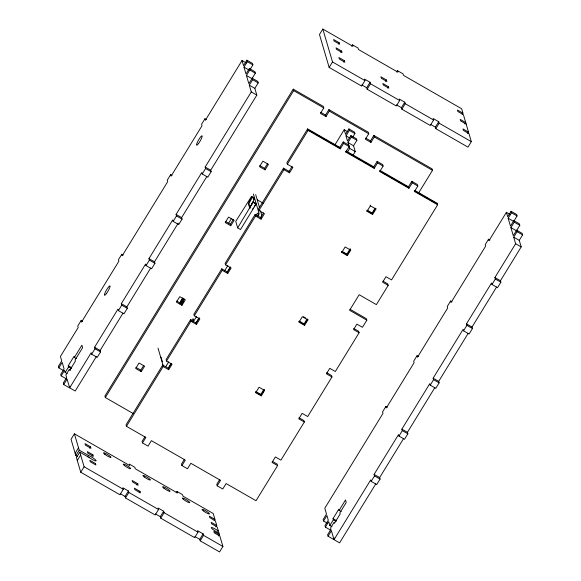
<?xml version="1.0" encoding="UTF-8"?>
<svg xmlns="http://www.w3.org/2000/svg" width="581" height="581" viewBox="0 0 581 581"><rect width="100%" height="100%" fill="white"/><g stroke="black" fill="none" stroke-linecap="round" stroke-linejoin="round"><path stroke-width="0.87" d="M82.473 321.395L81.086 320.596L77.731 326.064L78.166 327.553L60.424 356.465L61.739 360.91L58.383 366.379L58.819 367.867L63.678 370.656M123.179 255.059L121.792 254.26L118.437 259.729L118.873 261.218L81.522 322.085L81.086 320.596M172.02 175.477L170.632 174.678L167.27 180.146L167.713 181.635L122.228 255.749L121.792 254.26M206.32 119.577L204.933 118.785L201.578 124.254L202.014 125.743L171.068 176.166L170.632 174.678M246.199 62.915L242.037 60.518L205.369 120.267L204.933 118.785M249.961 69.662L252.895 64.876L252.459 63.387L246.903 60.199L243.548 65.668L242.037 60.518M58.819 367.867L62.174 362.399L64.092 368.913L60.736 374.382L61.172 375.863L66.728 379.052M249.351 68.514L249.794 70.003L246.431 75.472L251.987 78.66L255.342 73.191L254.906 71.703L249.351 68.514L245.995 73.983L243.991 67.156L247.346 61.688L246.903 60.199M61.172 375.863L64.527 370.395L65.145 372.486L67.222 373.685M71.376 368.448L68.602 366.858L68.267 365.732L74.034 356.335L74.368 357.453L76.452 358.651M65.145 372.486L68.602 366.858M74.368 357.453L81.885 345.208L82.611 347.692L75.094 359.937L75.428 361.055L69.662 370.46L69.328 369.334L65.871 374.97L66.648 377.599L63.293 383.068L63.728 384.557L69.284 387.745L70.119 386.38M63.728 384.557L67.084 379.088L69.662 387.839L75.21 391.028L96.301 356.669M69.662 387.839L91.21 352.718L91.653 354.207L97.201 357.395L100.557 351.926L95.008 348.738L94.572 347.249L117.958 309.136L118.401 310.624L123.949 313.813L127.304 308.344L121.756 305.156L121.313 303.667L145.591 264.101L146.034 265.59L151.583 268.778L154.945 263.309L149.39 260.121L148.954 258.632L172.724 219.894L173.16 221.383L178.716 224.571L182.071 219.102L176.515 215.914L176.079 214.425L201.81 172.492L202.246 173.98L207.802 177.169L211.157 171.7L210.721 170.211L256.824 95.088L254.841 88.363L258.196 82.894L257.761 81.405L252.205 78.217L248.85 83.686L246.431 75.472M256.824 95.088L251.268 91.9L249.293 85.175L252.648 79.706L252.205 78.217M211.157 171.7L205.601 168.512L205.166 167.023L251.268 91.9M91.653 354.207L95.008 348.738M118.401 310.624L121.756 305.156M146.034 265.59L149.39 260.121M173.16 221.383L176.515 215.914M202.246 173.98L205.601 168.512M100.557 351.926L100.121 350.437L123.041 313.086M127.304 308.344L126.869 306.855L150.682 268.052M154.945 263.309L154.502 261.82L178.273 223.082M182.071 219.102L181.628 217.614L206.894 176.442M176.166 492.855L177.009 491.49L177.445 492.978L135.271 468.765L134.836 467.277L129.287 464.088L129.723 465.577L74.404 433.818L71.049 439.287L75.813 455.584L77.389 456.484M351.665 46.219L352.507 44.853L352.943 46.342L322.825 29.05L319.47 34.519L329.151 67.425L361.593 86.046L364.948 80.577L364.512 79.096L370.061 82.284L370.496 83.766L399.663 100.513L396.307 105.982L367.141 89.234L366.705 87.753L361.847 84.957M325.977 116.578L325.534 115.089L328.897 109.62L329.333 111.109L325.977 116.578L320.421 113.389L323.777 107.921L323.341 106.432L293.231 89.147L104.9 396.046L105.335 397.535L133.383 413.643M105.335 397.535L293.674 90.636L293.231 89.147M75.16 453.26L78.515 447.791M74.404 433.818L79.205 450.13L75.813 455.584M89.046 457.436L79.75 452.105L76.438 457.603L80.744 472.244L119.926 494.743L123.288 489.275L122.845 487.786L128.401 490.974L128.837 492.463L158.548 509.515L155.185 514.984L125.481 497.932L125.046 496.443L120.187 493.654M77.288 460.486L80.643 455.017L79.793 452.134M89.699 448.183L90.534 446.818L84.986 443.63L85.422 445.119L90.97 448.307L90.534 446.818M338.324 44.069L339.159 42.703L333.603 39.515L334.046 41.004L339.594 44.192L339.159 42.703M179.471 303.238L182.783 297.85M228.653 223.104L231.492 218.478M87.586 456.804L88.465 455.453L88.9 455.635A5.418 0.879 31.5 0 1 96.156 460.697A5.418 0.879 31.5 0 1 89.532 457.784L89.002 457.407M141.241 371.658L135.685 368.47L139.041 363.002L144.596 366.19L141.241 371.658L140.805 370.177L143.739 365.391M181.947 305.323L176.392 302.135L179.754 296.666L185.303 299.854L181.947 305.323L181.512 303.841L184.446 299.055M230.788 225.74L225.232 222.552L228.587 217.083L234.143 220.272L230.788 225.74L230.345 224.259L233.286 219.473M265.089 169.848L259.533 166.66L262.888 161.191L268.444 164.379L265.089 169.848L264.645 168.359L267.587 163.573M329.151 67.425L332.514 61.956L322.825 29.05M80.744 472.244L84.107 466.775L80.643 455.017M92.052 456.187L92.887 454.814L87.339 451.626L87.775 453.115L93.33 456.303L92.887 454.814M251.558 196.356L235.748 221.383L237.665 227.89L240.498 229.517L256.156 203.996L253.207 201.97L249.627 207.809L248.377 203.568A8.119 1.416 -60.1 0 1 250.2 199.879L251.805 197.213L251.558 196.356L254.391 197.983L254.638 198.84L253.033 201.505A8.119 1.416 -60.1 0 0 251.21 205.195M340.764 52.384L341.606 51.019L336.05 47.831L336.493 49.32L342.042 52.508L341.606 51.019M253.454 199.501L254.391 197.983M237.665 227.89L253.207 201.97M252.459 209.436L253.352 207.976M254.253 206.516L255.589 204.33M343.625 62.087L344.46 60.722L338.912 57.534L339.348 59.022L344.896 62.211L344.46 60.722M339.82 147.378L343.175 141.909L343.618 143.398L340.263 148.867L339.82 147.378L307.639 128.902L286.891 162.702L287.326 164.183L292.882 167.372L289.527 172.84L289.091 171.359L283.535 168.17L258.465 209.037L258.901 210.518L264.449 213.706L261.094 219.175L260.658 217.693L255.103 214.505L225.123 263.36L225.566 264.842L231.115 268.03L227.759 273.498L227.324 272.017L221.768 268.829L193.865 314.299L194.301 315.781L199.857 318.969L196.501 324.438L196.058 322.956L190.51 319.768L166.079 359.581L166.515 361.07L172.07 364.258L168.708 369.727L168.272 368.238L162.724 365.05L126.026 424.842L126.469 426.331L145.846 437.457L142.49 442.925L148.046 446.114L151.401 440.645L185.295 460.101L181.94 465.577L187.489 468.765L190.851 463.289L220.555 480.349L217.2 485.818L222.755 489.006L226.111 483.537L256.032 500.72L277.587 465.599L277.152 464.11L272.293 461.321M126.469 426.331L163.159 366.538L162.724 365.05M166.515 361.07L190.946 321.249L190.51 319.768M194.301 315.781L222.203 270.31L221.768 268.829M225.566 264.842L255.546 215.987L255.103 214.505M258.901 210.518L283.971 169.652L283.535 168.17M287.326 164.183L308.075 130.384L307.639 128.902M165.897 366.466L168.737 361.84M193.32 321.772L196.632 316.376M224.535 270.913L227.846 265.524M168.272 368.238L171.213 363.452M196.058 322.956L199 318.17M227.324 272.017L230.258 267.231M260.658 217.693L263.592 212.907M289.091 171.359L292.025 166.573M168.49 367.955L171.33 363.328M195.913 323.261L199.225 317.865M227.127 272.402L230.432 267.006M144.989 436.651L142.054 441.437L142.49 442.925M366.705 87.753L370.061 82.284M367.141 89.234L370.496 83.766M334.714 145.177L344.199 129.723L347.67 131.713M352.82 137.007L354.918 133.586L354.483 132.098L348.927 128.909L345.572 134.378L344.199 129.723M352.885 155.461L355.252 151.597L353.531 145.751L356.887 140.282L356.451 138.794L350.895 135.605L347.54 141.074L346.007 135.867L349.363 130.398L348.927 128.909M125.046 496.443L128.401 490.974M125.481 497.932L128.837 492.463M136.869 485.055L137.704 483.682L132.156 480.494L132.591 481.983L138.147 485.171L137.704 483.682M355.252 151.597L349.697 148.409L347.975 142.563L351.331 137.094L350.895 135.605M385.617 81.362L386.452 79.996L380.904 76.808L381.339 78.297L386.895 81.485L386.452 79.996M374.2 168.352L373.765 166.863L377.12 161.395L377.556 162.883L374.2 168.352L345.811 152.055L349.166 146.586L348.731 145.097L343.175 141.909M347.329 152.273L349.697 148.409M396.641 72.044L397.477 70.671L403.032 73.86L403.468 75.348L461.648 108.756L462.963 113.201L462.127 114.566M139.128 492.739L139.97 491.373L134.414 488.185L134.857 489.674L140.406 492.862L139.97 491.373M387.585 88.051L388.42 86.685L382.872 83.497L383.307 84.986L388.863 88.174L388.42 86.685M328.897 109.62L368.31 132.25L368.753 133.739L365.398 139.208L370.947 142.396L374.302 136.927L373.866 135.438L370.511 140.907L370.947 142.396M184.438 459.302L181.504 464.088L181.94 465.577M430.506 124.385L435.365 127.174L435.801 128.662L467.974 147.131L471.329 141.662L439.156 123.187L438.72 121.705L433.172 118.517L433.608 119.998L430.252 125.474L401.863 109.17L401.42 107.681L404.783 102.212L399.227 99.024L399.663 100.513M401.863 109.17L405.218 103.701L404.783 102.212M194.889 536.546L199.748 539.335L200.191 540.824L219.567 551.95L222.922 546.481L203.546 535.355L203.103 533.866L197.555 530.678L197.99 532.167L194.635 537.636L160.741 518.172L160.305 516.683L163.66 511.215L158.105 508.026L158.548 509.515M160.741 518.172L164.096 512.703L163.66 511.215M377.12 161.395L382.676 164.583L383.111 166.072L379.756 171.54L408.922 188.288L412.278 182.819L411.835 181.33L408.479 186.799L408.922 188.288M255.705 392.698L259.061 387.229L264.616 390.417L261.261 395.886L255.705 392.698L255.487 391.964L261.043 395.153L264.399 389.684L264.616 390.417M341.788 252.423L345.15 246.954L350.699 250.142L347.344 255.611L341.788 252.423L341.57 251.682L347.126 254.87L350.481 249.402L350.699 250.142M367.032 211.295L366.814 210.554L372.363 213.743L375.718 208.274L375.936 209.015L372.581 214.483L367.032 211.295L370.387 205.827L370.17 205.086M261.261 395.886L260.825 394.397L263.759 389.619M298.772 321.431L304.328 324.619L307.683 319.151L307.901 319.884L304.546 325.353L304.103 323.871L307.044 319.085M347.344 255.611L346.908 254.122L350.263 248.653M372.581 214.483L372.145 212.995L375.079 208.209M435.365 127.174L438.72 121.705M219.698 479.543L216.764 484.329L217.2 485.818M435.801 128.662L439.156 123.187M199.748 539.335L203.103 533.866M277.587 465.599L272.031 462.411L275.387 456.942L280.943 460.13L304.335 422.017L298.779 418.828L302.135 413.36L307.69 416.548L331.969 376.982L326.413 373.794L329.768 368.325L335.324 371.513L359.094 332.775L353.546 329.587L356.901 324.118L362.45 327.306L366.829 320.175L349.609 310.283L359.16 294.734L376.372 304.618L388.181 285.373L382.632 282.184L385.987 276.716L391.543 279.904L437.646 204.781L414.471 191.476L417.826 186.007L417.39 184.518L411.835 181.33M200.191 540.824L203.546 535.355M214.113 520.743L214.948 519.378L213.227 513.524L183 496.167L182.557 494.678L177.009 491.49M418.305 193.458L432.496 170.335L432.053 168.853L373.866 135.438M215.914 526.873L216.749 525.507L215.384 520.866L209.835 517.678L209.392 516.189L214.948 519.378M464.887 123.942L465.722 122.576L460.174 119.388L460.61 120.877L466.165 124.065M217.541 532.407L218.383 531.041L217.192 526.996L211.637 523.808L211.201 522.319L216.749 525.507M218.587 535.958L219.422 534.585L218.964 533.024M467.698 133.485L468.533 132.119L463.406 114.689L457.85 111.501L457.414 110.012L462.963 113.201M387.309 407.223L385.922 406.424L382.567 411.893L383.002 413.382L324.786 508.244L326.5 514.054L323.145 519.523L323.581 521.012L327.052 523.002M418.414 356.538L417.027 355.739L413.672 361.215L414.108 362.697L386.358 407.913L385.922 406.424M451.996 301.815L450.609 301.016L447.247 306.492L447.69 307.974L417.463 357.228L417.027 355.739M489.914 240.026L488.527 239.227L485.171 244.703L485.607 246.184L451.045 302.505L450.609 301.016M509.871 214.302L506.4 212.305L488.962 240.716L488.527 239.227M514.112 220.744L517.054 215.958L516.611 214.469L511.062 211.281L507.707 216.749L506.4 212.305M513.822 220.649L514.258 222.138L510.902 227.607L516.451 230.795L519.813 225.326L519.37 223.838L513.822 220.649L510.467 226.118L508.143 218.238L511.498 212.769L511.062 211.281M323.581 521.012L326.936 515.543L328.301 520.177L324.946 525.652L325.382 527.134L330.938 530.322M325.382 527.134L328.737 521.665L329.855 525.464L331.94 526.662M336.13 521.36L333.356 519.763L333.022 518.644L338.796 509.247L339.122 510.365L341.207 511.563M329.855 525.464L333.356 519.763M339.122 510.365L345.521 499.943L346.247 502.42L339.856 512.849L340.183 513.967L334.416 523.372L334.082 522.246L330.589 527.947L330.974 529.262L327.619 534.731L328.054 536.219L333.61 539.408L334.445 538.042M328.054 536.219L331.41 530.751L334.039 539.669L339.587 542.857L375.813 483.835M334.039 539.669L370.729 479.877L371.165 481.366L376.72 484.554L380.076 479.085L374.52 475.897L374.084 474.408L398.515 434.595L398.958 436.084L404.507 439.272L407.862 433.804L402.313 430.615L401.87 429.127L429.78 383.656L430.216 385.145L435.765 388.333L439.127 382.864L433.571 379.676L433.135 378.187L463.115 329.333L463.551 330.821L469.107 334.01L472.462 328.534L466.906 325.345L466.47 323.864L491.548 282.998L491.984 284.487L497.539 287.675L500.895 282.206L500.452 280.717L521.201 246.918L519.261 240.345L522.617 234.877L522.181 233.388L516.632 230.199L513.27 235.668L510.902 227.607M521.201 246.918L515.645 243.73L513.713 237.157L517.068 231.688L516.632 230.199M500.895 282.206L495.339 279.018L494.903 277.529L515.645 243.73M371.165 481.366L374.52 475.897M398.958 436.084L402.313 430.615M430.216 385.145L433.571 379.676M463.551 330.821L466.906 325.345M491.984 284.487L495.339 279.018M380.076 479.085L379.64 477.597L403.599 438.546M407.862 433.804L407.426 432.315L434.857 387.614M439.127 382.864L438.684 381.376L468.199 333.283M472.462 328.534L472.026 327.052L496.624 286.956M219.001 533.038L218.529 532.835A5.418 0.879 31.5 0 1 211.266 527.78A5.418 0.879 31.5 0 1 217.897 530.693L218.383 531.041M307.879 129.701L340.067 148.148M352.507 44.853L358.056 48.041L358.499 49.53L397.912 72.16L397.477 70.671M468.533 132.119L462.984 128.931L463.42 130.42L468.969 133.608L471.329 141.662M332.514 61.956L364.948 80.577M405.218 103.701L433.608 119.998M396.562 104.892L401.42 107.681M511.498 212.769L517.054 215.958M247.346 61.688L252.895 64.876M293.674 90.636L323.777 107.921M329.333 111.109L368.753 133.739M374.302 136.927L432.496 170.335M508.143 218.238L513.698 221.426M249.794 70.003L255.342 73.191M514.258 222.138L519.813 225.326M243.991 67.156L248.85 69.945M320.676 112.3L325.534 115.089M365.652 138.118L370.511 140.907M349.363 130.398L354.918 133.586M252.648 79.706L258.196 82.894M517.068 231.688L522.617 234.877M351.331 137.094L356.887 140.282M346.007 135.867L349.479 137.864M249.293 85.175L254.841 88.363M513.713 237.157L519.261 240.345M347.975 142.563L353.531 145.751M343.618 143.398L349.166 146.586M377.556 162.883L383.111 166.072M412.278 182.819L417.826 186.007M346.138 151.009L373.765 166.863M380.083 170.494L408.479 186.799M414.805 190.43L437.202 203.292L437.646 204.781M374.011 167.633L345.622 151.336L345.811 152.055M379.567 170.821L408.726 187.569M437.435 204.084L414.282 190.757L414.471 191.476M308.075 130.384L340.263 148.867M370.387 205.827L375.936 209.015M494.903 277.529L500.452 280.717M367.286 210.206L372.145 212.995M283.971 169.652L289.527 172.84M259.787 165.57L264.645 168.359M205.166 167.023L210.721 170.211M257.318 199.849L263.106 203.168M254.551 198.528L252.27 197.22L250.752 200.198A8.119 1.416 -60.1 0 0 248.937 203.887L250.186 208.129M251.805 197.213L254.638 198.84M342.049 251.333L346.908 254.122M466.47 323.864L472.026 327.052M256.098 203.8L253.766 202.29M253.323 202.37L256.156 203.996M382.886 281.095L387.745 283.884L388.181 285.373M255.546 215.987L261.094 219.175M225.486 221.463L230.345 224.259M349.958 309.245L366.393 318.686L366.829 320.175M176.079 214.425L181.628 217.614M353.8 328.497L358.659 331.286L359.094 332.775M433.135 378.187L438.684 381.376M303.514 316.754L305.599 317.952M222.203 270.31L227.759 273.498M307.901 319.884L302.345 316.696L298.99 322.164L304.546 325.353M299.244 321.075L304.103 323.871M148.954 258.632L154.502 261.82M326.675 372.704L331.533 375.493L331.969 376.982M401.87 429.127L407.426 432.315M176.653 301.045L181.512 303.841M190.946 321.249L196.501 324.438M121.313 303.667L126.869 306.855M255.967 391.609L260.825 394.397M299.033 417.739L303.892 420.528L304.335 422.017M374.084 474.408L379.64 477.597M163.159 366.538L168.708 369.727M135.947 367.381L140.805 370.177M94.572 347.249L100.121 350.437M68.267 365.732L71.739 367.722M333.022 518.644L336.493 520.634M69.328 369.334L70.715 370.133M79.205 450.13L88.465 455.453M219.422 534.585L213.873 531.397L214.309 532.886L219.865 536.074L222.922 546.481M84.107 466.775L123.288 489.275M164.096 512.703L197.99 532.167M155.447 513.894L160.305 516.683M255.691 194.635L259.438 207.352M260.433 210.743L261.682 214.985A3.254 0.566 -60.1 0 1 260.223 218.463M253.352 193.989L259.09 213.496A3.254 0.566 -60.1 0 1 258.443 215.507M160.988 357.104L162.346 361.723M158.01 348.099L163.254 365.914M191.338 320.465A6.718 1.177 -60.1 0 1 192.769 321.714M256.228 214.73A6.718 1.177 -60.1 0 1 257.347 216.677M183.298 301.851A6.718 1.177 -60.1 0 1 181.504 304.473M179.812 303.878A6.718 1.177 -60.1 0 1 182.39 298.779M183.785 299.651A2.978 0.523 -60.1 0 1 181.308 302.824A2.978 0.523 -60.1 0 1 183.443 298.474M95.451 463.507L89.895 460.319L90.331 461.808L95.887 464.996L95.451 463.507M106.519 293.478A5.418 0.944 -60.1 0 0 109.976 285.91A5.418 0.944 -60.1 0 0 105.255 292.381A5.418 0.944 -60.1 0 0 106.519 293.478M198.629 143.384A5.418 0.944 -60.1 0 0 202.086 135.816A5.418 0.944 -60.1 0 0 197.366 142.287A5.418 0.944 -60.1 0 0 198.629 143.384M203.321 510.852A4.336 0.704 31.5 0 0 209.385 513.96A4.336 0.704 31.5 0 0 204.497 510.147A4.336 0.704 31.5 0 0 203.321 510.852M183.632 499.544A4.336 0.704 31.5 0 0 189.696 502.659A4.336 0.704 31.5 0 0 184.802 498.839A4.336 0.704 31.5 0 0 183.632 499.544M163.944 488.243A4.336 0.704 31.5 0 0 170.001 491.352A4.336 0.704 31.5 0 0 165.113 487.532A4.336 0.704 31.5 0 0 163.944 488.243M144.248 476.936A4.336 0.704 31.5 0 0 150.312 480.044A4.336 0.704 31.5 0 0 145.417 476.224A4.336 0.704 31.5 0 0 144.248 476.936M124.559 465.628A4.336 0.704 31.5 0 0 130.623 468.736A4.336 0.704 31.5 0 0 125.728 464.923A4.336 0.704 31.5 0 0 124.559 465.628M104.863 454.32A4.336 0.704 31.5 0 0 110.927 457.436A4.336 0.704 31.5 0 0 106.04 453.616A4.336 0.704 31.5 0 0 104.863 454.32"/></g></svg>
